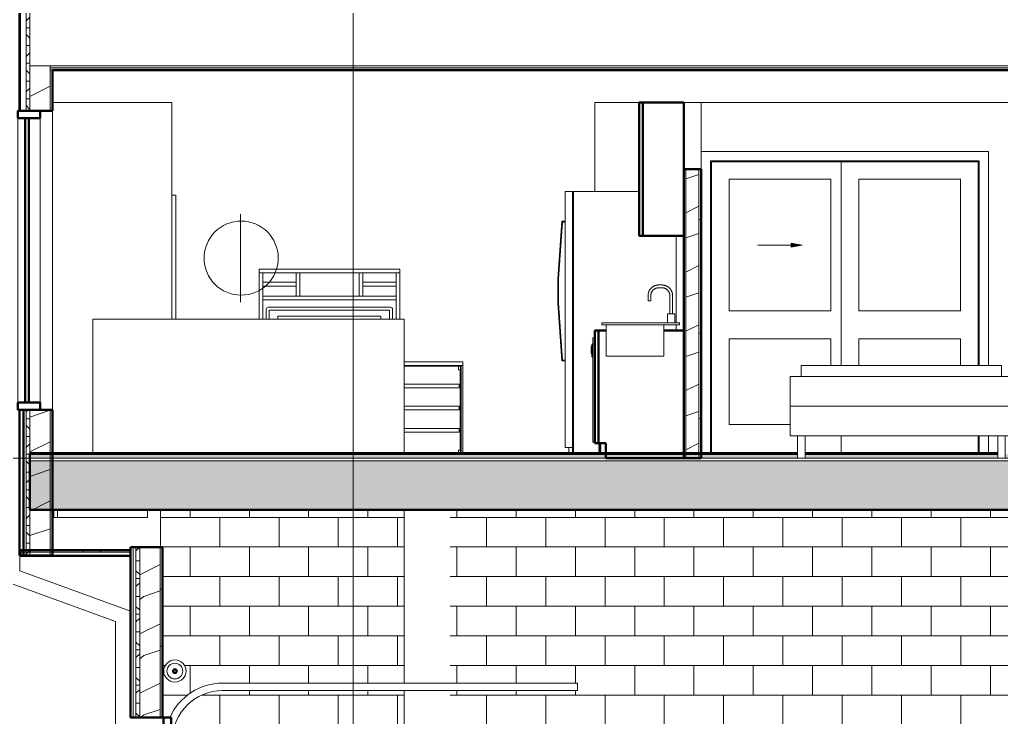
# Model space of a CAD drawing. Header units: inches. Extents: x -4169 to 1833, y -300 to 585.
# Drawn here: x -3860.7 to -3595.7, y 66 to 254.4 of the extents above; entities that cross this region are included whole.
import ezdxf

# ---------------------------------------------------------------- set-up
doc = ezdxf.new("R2010")
doc.units = ezdxf.units.IN
doc.header["$MEASUREMENT"] = 0
doc.linetypes.add('Grid Line 1_2_', pattern=[0.875, 0.5, -0.125, 0.125, -0.125])
for name, color, linetype, lineweight in [('0-1', 7, 'Continuous', 5), ('0-2', 9, 'Continuous', 13), ('0-4', 7, 'Continuous', 9), ('A-CLNG', 13, 'Continuous', 13), ('A-CLNG-1', 13, 'Continuous', 50), ('A-CLNG-PATT-1', 13, 'Continuous', 9), ('A-DETL-GENF-1', 92, 'Continuous', 13), ('A-DETL-GENF-2', 7, 'Continuous', 9), ('A-DOOR', 31, 'Continuous', 13), ('A-DOOR-3', 7, 'Continuous', 9), ('A-DOOR-6', 31, 'Continuous', 50), ('A-DOOR-FRAM-1', 7, 'Continuous', 9), ('A-FLOR-2', 192, 'Continuous', 50), ('A-FLOR-LEVL-1', 51, 'Grid Line 1_2_', 9), ('A-FLOR-MCUT', 51, 'Continuous', 13), ('A-FLOR-PATT-1', 8, 'Continuous', 9), ('A-GENM', 5, 'Continuous', 9), ('A-GLAZ', 151, 'Continuous', 13), ('A-GLAZ-1', 151, 'Continuous', 50), ('A-WALL', 113, 'Continuous', 13), ('A-WALL-1', 250, 'Continuous', 50), ('A-WALL-2', 10, 'Continuous', 13), ('A-WALL-3', 113, 'Continuous', 50), ('A-WALL-PATT-1', 7, 'Continuous', 9), ('A-WALL-PATT-2', 253, 'Continuous', 9), ('A-WALL-PATT-3', 55, 'Continuous', 9), ('A-WALL-PATT-5', 111, 'Continuous', 9), ('E-LITE-EQPM-1', 253, 'Continuous', 9), ('G-ANNO-SYMB-3', 111, 'Continuous', 9), ('I-FURN-1', 7, 'Continuous', 9), ('M-EQPM-1', 7, 'Continuous', 9), ('P-SANR-FIXT-1', 7, 'Continuous', 9), ('Q-CASE-2', 250, 'Continuous', 50), ('Q-SPCQ-1', 7, 'Continuous', 9)]:
    doc.layers.add(name, color=color, linetype=linetype, lineweight=lineweight)
pattern_1 = [(0, (-3769.654, 146.633), (30.72, 7.68), [1.267, -21.773, 1.267, -21.773, -122.88]), (0, (-3769.654, 146.633), (30.72, 7.68), [-46.08, 1.267, -44.813, 1.267, -21.773, -53.76]), (0, (-3769.654, 146.633), (30.72, 7.68), [-115.2, 1.267, -14.093, 1.267, -37.133]), (120, (-3758.134, 150.473), (-22.011075, 22.7643), [1.267, -21.773, 1.267, -21.773, -122.88]), (120, (-3758.134, 150.473), (-22.011075, 22.7643), [-46.08, 1.267, -44.813, 1.267, -21.773, -53.76]), (120, (-3758.134, 150.473), (-22.011075, 22.7643), [-115.2, 1.267, -14.093, 1.267, -37.133]), (240, (-3754.294, 165.833), (-8.708925, -30.4443), [1.267, -21.773, 1.267, -21.773, -122.88]), (240, (-3754.294, 165.833), (-8.708925, -30.4443), [-46.08, 1.267, -44.813, 1.267, -21.773, -53.76]), (240, (-3754.294, 165.833), (-8.708925, -30.4443), [-115.2, 1.267, -14.093, 1.267, -37.133])]
pattern_2 = [(216.87, (-3763.257, 162.627), (47.980943, 31.987086), [7.997, -71.971]), (206.565, (-3753.661, 157.829), (-15.99371, -15.99413), [17.881, -17.881]), (198.435, (-3753.661, 149.832), (-31.98674, -15.99388), [10.115, -40.461])]
pattern_3 = [(0, (-3769.654, 146.633), (0, 4.798), []), (315, (-3769.654, 146.633), (4.798427, 0), [6.786, -6.786]), (45, (-3769.654, 146.633), (4.798427, 0), [6.786, -6.786])]
pattern_4 = [(50, (-3769.654, 146.633), (27.5427, -2.4099), [2.88, -31.68]), (355, (-3769.654, 146.633), (-5.3278, 28.8843), [2.304, -25.344]), (100.451, (-3767.36, 146.432), (22.2153, 26.4739), [2.448, -26.924]), (46.184, (-3769.654, 154.313), (40.9819, -6.3564), [4.32, -47.52]), (96.636, (-3766.24, 153.784), (35.8907, 37.4062), [3.671, -40.386]), (351.184, (-3769.654, 154.313), (35.891, 37.4062), [3.456, -38.016]), (21, (-3765.814, 152.393), (22.921, -15.4607), [2.88, -31.68]), (326, (-3765.814, 152.393), (9.3435, 27.8457), [2.304, -25.344]), (71.451, (-3763.904, 151.105), (32.2648, 12.3844), [2.448, -26.924]), (37.5, (-3769.654, 146.633), (0.46686, 12.7827), [1.267, -23.77, 1.267, -24.461, -25.44]), (37.5, (-3769.654, 146.633), (0.46686, 12.7827), [-50.765, 1.267, -24.173]), (7.5, (-3769.654, 146.633), (10.1016, 15.1451), [1.267, -13.402, 1.267, -23.194, -9.696]), (7.5, (-3769.654, 146.633), (10.1016, 15.1451), [-39.13, 1.267, -8.429]), (327.5, (-3778.217, 146.633), (20.49916, -0.86578), [1.267, -8.333, 1.267, -28.685, -39.744]), (327.5, (-3778.217, 146.633), (20.49916, -0.86578), [-39.552, 1.267, -38.477]), (317.5, (-3782.057, 146.633), (22.3948, 3.8443), [1.267, -11.213, 1.267, -18.624, -28.224]), (317.5, (-3782.057, 146.633), (22.3948, 3.8443), [-32.371, 1.267, -26.957])]

# ---------------------------------------------------------------- blocks, each defined once
blk = doc.blocks.new('Studio Light - 120V-1360589-BUILDING SECTION - NORTH_SOUTH THRU PARKING RAMP - LOOKING WEST')
at = {"layer": 'E-LITE-EQPM-1'}
for p, q in [((-3801.11, 190), (-3801.11, 201.91)), ((-3801.11, 201.91), (-3801.11, 190)), ((-3801.11, 190), (-3801.11, 178.09)), ((-3801.11, 178.09), (-3801.11, 190))]:
    blk.add_line(p, q, dxfattribs=at)
for start, end in [(0, 180), (180, 0)]:
    blk.add_arc((-3800.93, 190), 10, start, end, dxfattribs=at)
blk = doc.blocks.new('CTR - 2nd Phase_rvt-1-BUILDING SECTION - NORTH_SOUTH THRU PARKING RAMP - LOOKING WEST')
at = {"layer": 'A-FLOR-LEVL-1'}
blk.add_line((-4168.71, 136), (-1814.21, 136), dxfattribs=at)
at = {"layer": '0-2'}
blk.add_blockref('Studio Light - 120V-1360589-BUILDING SECTION - NORTH_SOUTH THRU PARKING RAMP - LOOKING WEST', (0, 0), dxfattribs=at)
blk = doc.blocks.new('FOLDING_SLIDING CLOSET - 72_ x 80_-V8-BUILDING SECTION - NORTH_SOUTH THRU PARKING RAMP - LOOKING WEST')
at = {"layer": 'A-DETL-GENF-1'}
blk.add_hatch(color=256, dxfattribs=at).paths.add_polyline_path([(-3652.5, 193), (-3649.49, 193.53), (-3652.5, 194.06)], flags=0)
at = {"layer": 'A-DETL-GENF-2'}
for p, q in [((-3661.49, 193.53), (-3649.49, 193.53)), ((-3652.5, 194.06), (-3649.49, 193.53)), ((-3652.5, 193), (-3652.5, 194.06)), ((-3649.49, 193.53), (-3652.5, 193))]:
    blk.add_line(p, q, dxfattribs=at)
at = {"layer": 'A-DOOR-3'}
for p, q in [((-3676.74, 218.75), (-3676.74, 214)), ((-3599.24, 218.75), (-3676.74, 218.75)), ((-3599.24, 161), (-3599.24, 218.75)), ((-3674.24, 216.25), (-3674.24, 137.37)), ((-3674.24, 216.25), (-3601.74, 216.25)), ((-3601.99, 216), (-3638.99, 216)), ((-3638.99, 216), (-3638.99, 161)), ((-3601.99, 160.99), (-3601.99, 216)), ((-3601.74, 216.25), (-3601.74, 160.99)), ((-3669.24, 175.75), (-3669.24, 211.31)), ((-3669.24, 211.31), (-3641.74, 211.31)), ((-3641.74, 211.31), (-3641.74, 175.75)), ((-3634.24, 175.75), (-3634.24, 211.31)), ((-3634.24, 211.31), (-3606.74, 211.31)), ((-3606.74, 211.31), (-3606.74, 175.75)), ((-3641.74, 175.75), (-3669.24, 175.75)), ((-3606.74, 175.75), (-3634.24, 175.75)), ((-3669.24, 145.12), (-3669.24, 168.25)), ((-3669.24, 168.25), (-3641.74, 168.25)), ((-3641.74, 168.25), (-3641.74, 161)), ((-3634.24, 161), (-3634.24, 168.25)), ((-3634.24, 168.25), (-3606.74, 168.25)), ((-3606.74, 168.25), (-3606.74, 161)), ((-3652.74, 145.12), (-3669.24, 145.12)), ((-3638.99, 142), (-3638.99, 137.37)), ((-3601.99, 137.37), (-3601.99, 142)), ((-3601.74, 142), (-3601.74, 137.37)), ((-3599.24, 137.37), (-3599.24, 142))]:
    blk.add_line(p, q, dxfattribs=at)
at = {"layer": 'A-DOOR-FRAM-1'}
for p, q in [((-3673.99, 216), (-3673.99, 137.37)), ((-3673.99, 216), (-3601.99, 216)), ((-3601.99, 216), (-3601.99, 160.99)), ((-3601.99, 142), (-3601.99, 137.37))]:
    blk.add_line(p, q, dxfattribs=at)
blk = doc.blocks.new('Entertainment_Center_14771 - Entertainment_Center_14771-V10-BUILDING SECTION - NORTH_SOUTH THRU PARKING RAMP - LOOKING WEST')
at = {"layer": 'I-FURN-1'}
for p, q in [((-3796.11, 187), (-3758.11, 187)), ((-3796.11, 186), (-3796.11, 187)), ((-3758.11, 186), (-3796.11, 186)), ((-3796.11, 186), (-3795.11, 186)), ((-3796.11, 173.5), (-3796.11, 186)), ((-3795.11, 173.5), (-3795.11, 186)), ((-3786.11, 179.72), (-3786.11, 186)), ((-3785.11, 186), (-3786.11, 186)), ((-3785.11, 186), (-3785.11, 179.72)), ((-3769.11, 179.72), (-3769.11, 186)), ((-3768.11, 186), (-3769.11, 186)), ((-3768.11, 186), (-3768.11, 179.72)), ((-3759.11, 186), (-3758.11, 186)), ((-3759.11, 173.5), (-3759.11, 186)), ((-3758.11, 186), (-3758.11, 187)), ((-3758.11, 173.5), (-3758.11, 186)), ((-3795.11, 183.47), (-3786.11, 183.47)), ((-3768.11, 183.47), (-3759.11, 183.47)), ((-3786.11, 182.47), (-3795.11, 182.47)), ((-3759.11, 182.47), (-3768.11, 182.47)), ((-3795.11, 179.72), (-3759.11, 179.72)), ((-3795.11, 178.72), (-3795.11, 179.72)), ((-3759.11, 178.72), (-3795.11, 178.72)), ((-3786.11, 179.72), (-3785.11, 179.72)), ((-3769.11, 179.72), (-3768.11, 179.72)), ((-3759.11, 178.72), (-3759.11, 179.72)), ((-3794.15, 176.13), (-3794.15, 173.5)), ((-3760.65, 176.72), (-3793.56, 176.72)), ((-3760.85, 175.93), (-3793.37, 175.93)), ((-3793.37, 175.93), (-3793.37, 173.5)), ((-3760.85, 173.5), (-3760.85, 175.93)), ((-3760.06, 173.5), (-3760.06, 176.13)), ((-3791, 174.36), (-3763.21, 174.36)), ((-3791, 173.5), (-3791, 174.36)), ((-3763.21, 174.36), (-3763.21, 173.5)), ((-3756.96, 162), (-3741.11, 162)), ((-3741.11, 161), (-3741.11, 162)), ((-3741.11, 161), (-3756.96, 161)), ((-3756.96, 160.87), (-3742.26, 160.87)), ((-3742.26, 160.87), (-3741.77, 160.87)), ((-3742.26, 160.87), (-3742.26, 159.87)), ((-3741.77, 159.87), (-3742.26, 159.87)), ((-3742.11, 160.87), (-3742.11, 161)), ((-3741.79, 138.12), (-3741.79, 159.87)), ((-3741.77, 160.87), (-3741.77, 159.87)), ((-3741.67, 161), (-3741.55, 161)), ((-3741.67, 137.37), (-3741.67, 161)), ((-3741.55, 161), (-3741.55, 137.37)), ((-3741.11, 137.37), (-3741.11, 161)), ((-3756.96, 156), (-3742.11, 156)), ((-3742.11, 155), (-3756.96, 155)), ((-3742.11, 155), (-3742.11, 156)), ((-3756.96, 150), (-3742.11, 150)), ((-3742.11, 149), (-3756.96, 149)), ((-3742.11, 149), (-3742.11, 150)), ((-3756.96, 144), (-3742.11, 144)), ((-3742.11, 143), (-3742.11, 144)), ((-3742.11, 143), (-3756.96, 143)), ((-3742.26, 138.12), (-3741.77, 138.12)), ((-3742.26, 138.12), (-3742.26, 137.37)), ((-3741.77, 138.12), (-3741.77, 137.37))]:
    blk.add_line(p, q, dxfattribs=at)
for centre, start, end in [((-3793.56, 176.13), 90, 180), ((-3760.65, 176.13), 360, 90)]:
    blk.add_arc(centre, 0.591, start, end, dxfattribs=at)
blk = doc.blocks.new('Couch-Both_Arms-Generic - 1-V11-BUILDING SECTION - NORTH_SOUTH THRU PARKING RAMP - LOOKING WEST')
at = {"layer": 'I-FURN-1'}
for p, q in [((-3840.96, 173.5), (-3840.96, 137.37)), ((-3756.96, 173.5), (-3840.96, 173.5)), ((-3756.96, 137.37), (-3756.96, 173.5))]:
    blk.add_line(p, q, dxfattribs=at)
blk = doc.blocks.new('Bed-Standard - Queen 60_ x 79_-1242961-BUILDING SECTION - NORTH_SOUTH THRU PARKING RAMP - LOOKING WEST')
at = {"layer": 'I-FURN-1'}
for p, q in [((-3595.74, 293), (-3649.74, 293)), ((-3649.74, 292), (-3649.74, 293)), ((-3649.74, 290), (-3649.74, 292)), ((-3595.74, 293), (-3595.74, 292)), ((-3595.74, 292), (-3595.74, 290)), ((-3652.74, 290), (-3652.74, 282)), ((-3652.74, 290), (-3651.74, 290)), ((-3651.74, 290), (-3593.74, 290)), ((-3593.74, 290), (-3592.74, 290)), ((-3592.74, 282), (-3592.74, 290)), ((-3652.74, 282), (-3652.74, 274)), ((-3652.74, 282), (-3651.74, 282)), ((-3651.74, 282), (-3652.74, 282)), ((-3651.74, 282), (-3593.74, 282)), ((-3593.74, 282), (-3651.74, 282)), ((-3593.74, 282), (-3592.74, 282)), ((-3592.74, 282), (-3593.74, 282)), ((-3592.74, 274), (-3592.74, 282)), ((-3651.74, 274), (-3652.74, 274)), ((-3593.74, 274), (-3651.74, 274)), ((-3650.74, 274), (-3650.74, 268)), ((-3648.74, 268), (-3648.74, 274)), ((-3596.74, 274), (-3596.74, 268)), ((-3594.74, 268), (-3594.74, 274)), ((-3592.74, 274), (-3593.74, 274)), ((-3648.74, 268), (-3650.74, 268)), ((-3594.74, 268), (-3596.74, 268))]:
    blk.add_line(p, q, dxfattribs=at)
blk = doc.blocks.new('Single-Flush - 30_ x 80_-1421383-BUILDING SECTION - NORTH_SOUTH THRU PARKING RAMP - LOOKING WEST')
at = {"layer": 'A-DOOR-FRAM-1'}
for p, q in [((-3819.6, 207), (-3818.6, 207)), ((-3818.6, 207), (-3818.6, 173.5))]:
    blk.add_line(p, q, dxfattribs=at)
blk = doc.blocks.new('HVAC_SPVU_AlliedAir_MGE4 - HVAC_SPVU_AlliedAir_MGE4-1724639-BUILDING SECTION - NORTH_SOUTH THRU PARKING RAMP - LOOKING WEST')
at = {"layer": 'M-EQPM-1'}
for p, q in [((-3851.5, 120), (-3851.5, 122)), ((-3850.5, 122), (-3850.5, 120)), ((-3850.5, 120), (-3850.5, 122)), ((-3826.25, 122), (-3826.25, 120)), ((-3851.5, 120), (-3850.5, 120)), ((-3850.5, 120), (-3826.25, 120))]:
    blk.add_line(p, q, dxfattribs=at)
blk = doc.blocks.new('Refrigerator_-_Side-by-Side_6047 - 36_ X 30_-V24-BUILDING SECTION - NORTH_SOUTH THRU PARKING RAMP - LOOKING WEST')
at = {"layer": 'Q-SPCQ-1'}
for p, q in [((-3713.49, 138.87), (-3713.49, 208)), ((-3713.49, 208), (-3711.49, 208)), ((-3711.49, 208), (-3711.49, 138.87)), ((-3711.24, 208), (-3711.24, 137.37)), ((-3693.49, 208), (-3711.24, 208)), ((-3714.39, 200), (-3715.49, 184.29)), ((-3715.24, 184.28), (-3714.16, 199.75)), ((-3713.49, 200), (-3714.39, 200)), ((-3714.16, 199.75), (-3713.49, 199.75)), ((-3683.49, 172.5), (-3683.49, 196)), ((-3715.49, 184.29), (-3715.49, 177.94)), ((-3715.24, 177.95), (-3715.24, 184.28)), ((-3715.49, 177.94), (-3714.39, 162.23)), ((-3714.16, 162.48), (-3715.24, 177.95)), ((-3683.49, 170.5), (-3683.49, 172)), ((-3714.39, 162.23), (-3713.49, 162.23)), ((-3713.49, 162.48), (-3714.16, 162.48)), ((-3713.49, 138.87), (-3711.49, 138.87)), ((-3712.49, 138.87), (-3712.49, 137.37)), ((-3711.49, 138.87), (-3712.49, 138.87)), ((-3711.49, 137.37), (-3711.49, 138.87))]:
    blk.add_line(p, q, dxfattribs=at)
blk = doc.blocks.new('OD_CW_Base Cabinet - OD_CW_Base Cabinet-2082503-BUILDING SECTION - NORTH_SOUTH THRU PARKING RAMP - LOOKING WEST')
at = {"layer": 'Q-CASE-2'}
for p, q in [((-3705.49, 170.5), (-3705.49, 140)), ((-3704.49, 170.5), (-3705.49, 170.5)), ((-3704.49, 140), (-3704.49, 170.5)), ((-3704.49, 170.5), (-3704.49, 140)), ((-3702.37, 170.5), (-3704.49, 170.5)), ((-3681.49, 170.5), (-3686.87, 170.5)), ((-3681.49, 136), (-3681.49, 170.5)), ((-3705.49, 140), (-3704.49, 140)), ((-3704.49, 140), (-3702.49, 140)), ((-3702.49, 140), (-3702.49, 136)), ((-3702.49, 136), (-3681.49, 136))]:
    blk.add_line(p, q, dxfattribs=at)
blk = doc.blocks.new('Sink Kitchen-Single - 30_ x 21_-366345-BUILDING SECTION - NORTH_SOUTH THRU PARKING RAMP - LOOKING WEST')
at = {"layer": 'P-SANR-FIXT-1'}
for p, q in [((-3687.37, 182.75), (-3688.24, 182.75)), ((-3688.24, 182), (-3687.37, 182)), ((-3691.12, 179.87), (-3691.12, 178.5)), ((-3690.37, 178.5), (-3691.12, 178.5)), ((-3690.37, 178.5), (-3690.37, 179.87)), ((-3685.24, 179.87), (-3685.24, 175)), ((-3684.49, 175), (-3684.49, 179.87)), ((-3685.87, 175), (-3685.87, 172.5)), ((-3685.87, 175), (-3685.87, 172.5)), ((-3685.84, 175), (-3685.84, 175)), ((-3685.84, 175), (-3684.87, 175)), ((-3684.87, 175), (-3683.89, 175)), ((-3683.89, 175), (-3683.89, 175)), ((-3683.87, 172.5), (-3683.87, 175)), ((-3683.87, 172.5), (-3683.87, 175)), ((-3703.62, 172.5), (-3682.62, 172.5)), ((-3703.62, 172), (-3703.62, 172.5)), ((-3682.62, 172.5), (-3682.62, 172)), ((-3682.62, 172), (-3703.62, 172)), ((-3702.37, 172), (-3702.37, 163.5)), ((-3686.87, 163.5), (-3686.87, 172)), ((-3702.37, 163.5), (-3700.12, 163.5)), ((-3700.12, 163.5), (-3689.12, 163.5)), ((-3689.12, 163.5), (-3686.87, 163.5))]:
    blk.add_line(p, q, dxfattribs=at)
at = {"layer": 'P-SANR-FIXT-1', "flags": 128}
for points in [[(-3688.24, 182.75), (-3688.36, 182.75), (-3688.47, 182.74), (-3688.59, 182.73), (-3688.7, 182.71), (-3688.81, 182.69), (-3688.92, 182.67), (-3689.04, 182.64), (-3689.15, 182.6), (-3689.25, 182.57), (-3689.36, 182.52), (-3689.47, 182.48), (-3689.57, 182.43), (-3689.67, 182.37), (-3689.77, 182.31), (-3689.86, 182.25), (-3689.96, 182.18), (-3690.05, 182.11), (-3690.14, 182.04), (-3690.22, 181.96), (-3690.3, 181.88), (-3690.38, 181.79), (-3690.46, 181.71), (-3690.53, 181.62), (-3690.6, 181.52), (-3690.66, 181.43), (-3690.72, 181.33), (-3690.78, 181.23), (-3690.83, 181.13), (-3690.88, 181.02), (-3690.92, 180.92), (-3690.96, 180.81), (-3691, 180.7), (-3691.03, 180.59), (-3691.05, 180.48), (-3691.07, 180.36), (-3691.09, 180.25), (-3691.1, 180.14), (-3691.11, 180.02), (-3691.12, 179.91), (-3691.12, 179.87)], [(-3690.37, 179.87), (-3690.36, 179.96), (-3690.36, 180.04), (-3690.35, 180.13), (-3690.34, 180.21), (-3690.32, 180.3), (-3690.31, 180.38), (-3690.28, 180.46), (-3690.26, 180.54), (-3690.23, 180.62), (-3690.2, 180.7), (-3690.16, 180.78), (-3690.13, 180.86), (-3690.09, 180.93), (-3690.04, 181), (-3689.99, 181.07), (-3689.95, 181.14), (-3689.89, 181.21), (-3689.84, 181.28), (-3689.78, 181.34), (-3689.72, 181.4), (-3689.66, 181.46), (-3689.6, 181.51), (-3689.53, 181.57), (-3689.46, 181.62), (-3689.39, 181.66), (-3689.32, 181.71), (-3689.24, 181.75), (-3689.17, 181.79), (-3689.09, 181.82), (-3689.01, 181.86), (-3688.93, 181.88), (-3688.85, 181.91), (-3688.77, 181.93), (-3688.69, 181.95), (-3688.6, 181.97), (-3688.52, 181.98), (-3688.43, 181.99), (-3688.35, 182), (-3688.26, 182), (-3688.24, 182)], [(-3684.49, 179.87), (-3684.49, 179.99), (-3684.5, 180.1), (-3684.51, 180.22), (-3684.53, 180.33), (-3684.55, 180.45), (-3684.57, 180.56), (-3684.6, 180.67), (-3684.64, 180.78), (-3684.68, 180.89), (-3684.72, 180.99), (-3684.76, 181.1), (-3684.82, 181.2), (-3684.87, 181.3), (-3684.93, 181.4), (-3684.99, 181.5), (-3685.06, 181.59), (-3685.13, 181.68), (-3685.2, 181.77), (-3685.28, 181.86), (-3685.36, 181.94), (-3685.45, 182.02), (-3685.53, 182.09), (-3685.62, 182.16), (-3685.72, 182.23), (-3685.81, 182.29), (-3685.91, 182.35), (-3686.01, 182.41), (-3686.11, 182.46), (-3686.22, 182.51), (-3686.32, 182.55), (-3686.43, 182.59), (-3686.54, 182.63), (-3686.65, 182.66), (-3686.76, 182.69), (-3686.88, 182.71), (-3686.99, 182.73), (-3687.11, 182.74), (-3687.22, 182.75), (-3687.34, 182.75), (-3687.37, 182.75)], [(-3687.37, 182), (-3687.28, 182), (-3687.2, 181.99), (-3687.11, 181.98), (-3687.03, 181.97), (-3686.94, 181.96), (-3686.86, 181.94), (-3686.78, 181.92), (-3686.7, 181.89), (-3686.62, 181.86), (-3686.54, 181.83), (-3686.46, 181.8), (-3686.38, 181.76), (-3686.31, 181.72), (-3686.24, 181.68), (-3686.17, 181.63), (-3686.1, 181.58), (-3686.03, 181.53), (-3685.96, 181.47), (-3685.9, 181.42), (-3685.84, 181.36), (-3685.78, 181.29), (-3685.73, 181.23), (-3685.68, 181.16), (-3685.63, 181.09), (-3685.58, 181.02), (-3685.53, 180.95), (-3685.49, 180.88), (-3685.45, 180.8), (-3685.42, 180.72), (-3685.39, 180.65), (-3685.36, 180.57), (-3685.33, 180.48), (-3685.31, 180.4), (-3685.29, 180.32), (-3685.27, 180.24), (-3685.26, 180.15), (-3685.25, 180.07), (-3685.24, 179.98), (-3685.24, 179.9), (-3685.24, 179.87)]]:
    blk.add_lwpolyline(points, dxfattribs=at)
blk = doc.blocks.new('Dishwasher_15404 - 34_ counter-547918-BUILDING SECTION - NORTH_SOUTH THRU PARKING RAMP - LOOKING WEST')
at = {"layer": 'Q-SPCQ-1'}
for p, q in [((-3705.99, 168.5), (-3705.99, 166.79)), ((-3705.99, 168.5), (-3705.49, 168.5)), ((-3706.24, 166.18), (-3706.49, 166.18)), ((-3706.49, 165.94), (-3706.49, 166.18)), ((-3706.49, 165.35), (-3706.49, 165.94)), ((-3706.49, 165.94), (-3706.24, 165.94)), ((-3706.49, 164.21), (-3706.49, 165.35)), ((-3706.24, 165.35), (-3706.49, 165.35)), ((-3706.24, 164.06), (-3706.24, 166.79)), ((-3705.99, 166.79), (-3706.24, 166.79)), ((-3705.99, 166.79), (-3705.99, 140.33)), ((-3705.99, 166.79), (-3705.79, 166.79)), ((-3705.79, 166.79), (-3705.49, 166.79)), ((-3706.49, 164.21), (-3706.24, 164.21)), ((-3706.24, 163.35), (-3706.24, 164.06)), ((-3706.24, 163.35), (-3705.98, 163.35)), ((-3705.79, 140.33), (-3705.99, 140.33)), ((-3705.49, 140.33), (-3705.79, 140.33)), ((-3704.37, 139.94), (-3704.37, 140)), ((-3702.49, 139.94), (-3704.37, 139.94)), ((-3704.37, 139.94), (-3704.37, 139.59)), ((-3704.33, 139.59), (-3704.37, 139.59)), ((-3704.37, 139.59), (-3703.87, 139.59)), ((-3704.37, 139.39), (-3704.37, 139.2)), ((-3704.37, 139.39), (-3704.33, 139.39)), ((-3703.87, 139.39), (-3704.37, 139.39)), ((-3704.33, 139.2), (-3704.37, 139.2)), ((-3704.37, 139.2), (-3703.87, 139.2)), ((-3704.37, 139), (-3704.37, 138.8)), ((-3704.37, 139), (-3704.33, 139)), ((-3703.87, 139), (-3704.37, 139)), ((-3704.33, 138.8), (-3704.37, 138.8)), ((-3704.37, 138.8), (-3703.87, 138.8)), ((-3704.37, 138.61), (-3704.37, 138.41)), ((-3704.37, 138.61), (-3704.33, 138.61)), ((-3703.87, 138.61), (-3704.37, 138.61)), ((-3704.33, 138.41), (-3704.37, 138.41)), ((-3704.37, 138.41), (-3703.87, 138.41)), ((-3704.37, 138.21), (-3704.37, 138.02)), ((-3704.37, 138.21), (-3704.33, 138.21)), ((-3703.87, 138.21), (-3704.37, 138.21)), ((-3704.33, 138.02), (-3704.37, 138.02)), ((-3704.37, 138.02), (-3703.87, 138.02)), ((-3704.37, 137.82), (-3704.37, 137.62)), ((-3704.37, 137.82), (-3704.33, 137.82)), ((-3703.87, 137.82), (-3704.37, 137.82)), ((-3703.87, 139.59), (-3703.87, 139.39)), ((-3703.87, 139.2), (-3703.87, 139)), ((-3703.87, 138.8), (-3703.87, 138.61)), ((-3703.87, 138.41), (-3703.87, 138.21)), ((-3703.87, 138.02), (-3703.87, 137.82)), ((-3702.79, 139.94), (-3702.49, 139.94)), ((-3704.33, 137.62), (-3704.37, 137.62)), ((-3704.37, 137.62), (-3703.87, 137.62)), ((-3704.37, 137.43), (-3704.37, 137.37)), ((-3704.37, 137.43), (-3704.33, 137.43)), ((-3703.87, 137.43), (-3704.37, 137.43)), ((-3703.87, 137.62), (-3703.87, 137.43))]:
    blk.add_line(p, q, dxfattribs=at)
blk = doc.blocks.new('OD_CW_Upper Cabinet - OD_CW_Upper Cabinet-2082473-BUILDING SECTION - NORTH_SOUTH THRU PARKING RAMP - LOOKING WEST')
at = {"layer": 'Q-CASE-2'}
for p, q in [((-3693.49, 232), (-3693.49, 196)), ((-3692.49, 232), (-3693.49, 232)), ((-3692.49, 196), (-3692.49, 232)), ((-3692.49, 232), (-3692.49, 196)), ((-3681.49, 232), (-3692.49, 232)), ((-3681.49, 196), (-3681.49, 232)), ((-3693.49, 196), (-3692.49, 196)), ((-3692.49, 196), (-3681.49, 196))]:
    blk.add_line(p, q, dxfattribs=at)
blk = doc.blocks.new('CTR - 1st Phase - Unit Layouts_rvt-1-BUILDING SECTION - NORTH_SOUTH THRU PARKING RAMP - LOOKING WEST')
at = {"layer": 'A-WALL-PATT-1'}
h = blk.add_hatch(dxfattribs=at)
h.set_pattern_fill('FP_1', color=256, style=0, pattern_type=2)
h.set_pattern_definition(pattern_1)
h.paths.add_polyline_path([(-3677.37, 136), (-3676.74, 136), (-3676.74, 214), (-3677.37, 214), (-3677.37, 148.48)], flags=0)
at = {"layer": 'A-WALL-PATT-2'}
h = blk.add_hatch(dxfattribs=at)
h.set_pattern_fill('FP_3', color=256, style=0, pattern_type=2)
h.set_pattern_definition(pattern_2)
h.paths.add_polyline_path([(-3680.87, 136), (-3677.37, 136), (-3677.37, 214), (-3680.87, 214), (-3680.87, 148.48)], flags=0)
at = {"layer": 'A-WALL-1'}
for p, q in [((-3676.74, 214), (-3681.49, 214)), ((-3681.49, 214), (-3681.49, 136)), ((-3676.74, 136), (-3676.74, 214)), ((-3681.49, 136), (-3676.74, 136))]:
    blk.add_line(p, q, dxfattribs=at)
at = {"layer": 'A-WALL-2'}
for p, q in [((-3819.6, 232), (-3851.85, 232)), ((-3819.6, 173.5), (-3819.6, 232)), ((-3693.49, 232), (-3705.49, 232)), ((-3705.49, 232), (-3705.49, 208)), ((-3676.74, 232), (-3681.49, 232)), ((-3593.94, 232), (-3676.74, 232)), ((-3676.74, 232), (-3676.74, 218.75)), ((-3680.87, 136), (-3680.87, 214)), ((-3677.37, 136), (-3677.37, 214))]:
    blk.add_line(p, q, dxfattribs=at)
at = {"layer": '0-4'}
for name, p in [('OD_CW_Upper Cabinet - OD_CW_Upper Cabinet-2082473-BUILDING SECTION - NORTH_SOUTH THRU PARKING RAMP - LOOKING WEST', (0, 0)), ('FOLDING_SLIDING CLOSET - 72_ x 80_-V8-BUILDING SECTION - NORTH_SOUTH THRU PARKING RAMP - LOOKING WEST', (0, 0)), ('Single-Flush - 30_ x 80_-1421383-BUILDING SECTION - NORTH_SOUTH THRU PARKING RAMP - LOOKING WEST', (0, 0)), ('Refrigerator_-_Side-by-Side_6047 - 36_ X 30_-V24-BUILDING SECTION - NORTH_SOUTH THRU PARKING RAMP - LOOKING WEST', (0, 0)), ('Entertainment_Center_14771 - Entertainment_Center_14771-V10-BUILDING SECTION - NORTH_SOUTH THRU PARKING RAMP - LOOKING WEST', (0, 0)), ('Sink Kitchen-Single - 30_ x 21_-366345-BUILDING SECTION - NORTH_SOUTH THRU PARKING RAMP - LOOKING WEST', (0, 0)), ('Couch-Both_Arms-Generic - 1-V11-BUILDING SECTION - NORTH_SOUTH THRU PARKING RAMP - LOOKING WEST', (0, 0)), ('OD_CW_Base Cabinet - OD_CW_Base Cabinet-2082503-BUILDING SECTION - NORTH_SOUTH THRU PARKING RAMP - LOOKING WEST', (0, 0)), ('Dishwasher_15404 - 34_ counter-547918-BUILDING SECTION - NORTH_SOUTH THRU PARKING RAMP - LOOKING WEST', (0, 0)), ('Bed-Standard - Queen 60_ x 79_-1242961-BUILDING SECTION - NORTH_SOUTH THRU PARKING RAMP - LOOKING WEST', (0, -132)), ('HVAC_SPVU_AlliedAir_MGE4 - HVAC_SPVU_AlliedAir_MGE4-1724639-BUILDING SECTION - NORTH_SOUTH THRU PARKING RAMP - LOOKING WEST', (0, 0))]:
    blk.add_blockref(name, p, dxfattribs=at)
blk = doc.blocks.new('CTR - 1st Phase - Common Walls_rvt-1-BUILDING SECTION - NORTH_SOUTH THRU PARKING RAMP - LOOKING WEST')
at = {"layer": 'A-WALL-PATT-3'}
h = blk.add_hatch(dxfattribs=at)
h.set_pattern_fill('FP_14', color=256, style=0, pattern_type=2)
h.set_pattern_definition([(0, (-3822.724, -128), (0, 8), []), (90, (-3822.724, -128), (-8, 8), [8, -8])])
h.paths.add_polyline_path([(-3801.91, -128), (-3756.91, -128), (-3756.91, -88.39), (-3758.14, -88.36), (-3758.29, -88.26), (-3758.34, -88.2), (-3758.34, -87.8), (-3758.17, -87.65), (-3757.99, -87.62), (-3757.78, -87.61), (-3756.91, -87.61), (-3756.91, -40.5), (-3819.32, -36.13), (-3819.32, -128)], flags=0)
h.paths.add_polyline_path([(-3757.99, -88.32), (-3758.01, -88.28), (-3757.99, -88.32)], flags=0)
h.paths.add_polyline_path([(-3757.41, -88.2), (-3757.44, -87.9), (-3757.47, -88), (-3757.44, -88.1)], flags=0)
h.paths.add_polyline_path([(-3756.91, -34.48), (-3756.91, 73.25), (-3805.96, 73.25), (-3808.28, 73.05), (-3810.54, 72.45), (-3812.66, 71.47), (-3814.58, 70.14), (-3816.24, 68.5), (-3817.59, 66.59), (-3818.63, 64.37), (-3819.23, 62.24), (-3819.46, 59.91), (-3819.85, 33.9), (-3819.85, 12), (-3819.32, 12), (-3819.32, -30.11), (-3781.99, -32.73)], flags=0)
h.paths.add_polyline_path([(-3822.2, 12), (-3822.18, 12), (-3821.85, 33.92), (-3821.85, 66), (-3820.08, 66), (-3819.32, 67.61), (-3817.59, 69.96), (-3815.86, 71.68), (-3813.65, 73.2), (-3811.22, 74.33), (-3808.63, 75.02), (-3805.96, 75.25), (-3756.91, 75.25), (-3756.91, 122), (-3822.72, 122), (-3822.72, 112), (-3822.2, 112), (-3822.2, 22.31)], flags=0)
h.paths.add_polyline_path([(-3818.82, 75.5), (-3820.04, 75.77), (-3820.95, 76.38), (-3821.6, 77.35), (-3821.82, 78.5), (-3821.57, 79.69), (-3820.95, 80.62), (-3819.97, 81.27), (-3818.8, 81.49), (-3817.61, 81.23), (-3816.7, 80.62), (-3816.05, 79.65), (-3815.82, 78.5), (-3816.08, 77.31), (-3816.75, 76.35), (-3817.68, 75.73), (-3818.8, 75.51)], flags=0)
h = blk.add_hatch(dxfattribs=at)
h.set_pattern_fill('FP_12', color=256, style=0, pattern_type=2)
h.set_pattern_definition([(0, (-3750.724, 0), (0, 8), []), (90, (-3750.724, 0), (-8, 8), [8, -8])])
h.paths.add_polyline_path([(-3744.54, -120), (-3655.77, -120), (-3655.77, -53.15), (-3724.72, -42.8), (-3724.72, -42.75), (-3744.54, -41.36), (-3744.54, -103.87)], flags=0)
h.paths.add_polyline_path([(-3650.9, -120), (-3210.28, -120), (-3650.9, -53.88), (-3650.9, -61.81)], flags=0)
h.paths.add_polyline_path([(-3200, -115.48), (-3200, -14), (-3212.37, -14), (-3212.37, -4), (-3204.37, -4), (-3204.37, 0), (-3212.37, 0), (-3212.37, 122), (-3744.54, 122), (-3744.54, 75.25), (-3710.16, 75.25), (-3710.16, 73.25), (-3744.54, 73.25), (-3744.54, -35.35), (-3724.72, -36.73), (-3261.64, -106.23)], flags=0)
at = {"layer": 'A-FLOR-LEVL-1'}
blk.add_line((-4168.71, 136), (-1814.21, 136), dxfattribs=at)
at = {"layer": 'A-WALL-2'}
for p, q in [((-3822.72, 122), (-3822.72, 112)), ((-3756.91, 75.25), (-3756.91, 122)), ((-3756.91, -34.48), (-3756.91, 73.25))]:
    blk.add_line(p, q, dxfattribs=at)
blk = doc.blocks.new('Door-Sectional_Model3502_Comcl_Amarr - one-1908623-BUILDING SECTION - NORTH_SOUTH THRU PARKING RAMP - LOOKING WEST')
at = {"layer": 'A-DOOR'}
for p, q in [((-3805.96, 75.25), (-3710.16, 75.25)), ((-3710.16, 75.25), (-3710.16, 73.25)), ((-3805.96, 73.25), (-3710.16, 73.25)), ((-3821.85, 62.12), (-3821.85, 43.25)), ((-3819.85, 43.25), (-3819.85, 62.12)), ((-3819.85, 33.9), (-3819.46, 59.91)), ((-3821.85, 40.75), (-3821.85, 19.25)), ((-3819.85, 19.25), (-3819.85, 40.75)), ((-3821.85, 33.92), (-3822.18, 12)), ((-3821.85, 16.75), (-3821.85, -4.75)), ((-3819.85, -4.75), (-3819.85, 16.75)), ((-3821.85, -7.25), (-3821.85, -26.13)), ((-3819.85, -26.13), (-3819.85, -7.25))]:
    blk.add_line(p, q, dxfattribs=at)
for centre, radius, start, end in [((-3818.82, 78.5), 3, 90, 270), ((-3818.82, 78.5), 2.13, 90, 270), ((-3818.82, 78.5), 3, 270, 90), ((-3818.82, 78.5), 2.13, 270, 90), ((-3805.96, 59.75), 15.5, 90, 156.1317), ((-3805.96, 59.75), 13.5, 90, 179.3049)]:
    blk.add_arc(centre, radius, start, end, dxfattribs=at)
at = {"layer": 'A-DOOR-6'}
for p, q in [((-3819.85, 66), (-3821.85, 66)), ((-3821.85, 66), (-3821.85, 62.12)), ((-3819.85, 62.12), (-3819.85, 66)), ((-3821.85, 62.12), (-3819.85, 62.12)), ((-3820.85, 62.12), (-3821.35, 62.12)), ((-3821.35, 62.12), (-3821.35, 43.25)), ((-3820.85, 43.25), (-3820.85, 62.12)), ((-3819.85, 43.25), (-3821.85, 43.25)), ((-3821.85, 43.25), (-3821.85, 42)), ((-3821.35, 43.25), (-3820.85, 43.25)), ((-3819.85, 42), (-3819.85, 43.25)), ((-3821.85, 42), (-3819.85, 42)), ((-3819.85, 42), (-3821.85, 42)), ((-3821.85, 42), (-3821.85, 40.75)), ((-3821.85, 40.75), (-3819.85, 40.75)), ((-3820.85, 40.75), (-3821.35, 40.75)), ((-3821.35, 40.75), (-3821.35, 19.25)), ((-3820.85, 19.25), (-3820.85, 40.75)), ((-3819.85, 40.75), (-3819.85, 42)), ((-3819.85, 19.25), (-3821.85, 19.25)), ((-3821.85, 19.25), (-3821.85, 18)), ((-3821.35, 19.25), (-3820.85, 19.25)), ((-3819.85, 18), (-3819.85, 19.25)), ((-3821.85, 18), (-3819.85, 18)), ((-3819.85, 18), (-3821.85, 18)), ((-3821.85, 18), (-3821.85, 16.75)), ((-3821.85, 16.75), (-3819.85, 16.75)), ((-3820.85, 16.75), (-3821.35, 16.75)), ((-3821.35, 16.75), (-3821.35, -4.75)), ((-3820.85, -4.75), (-3820.85, 16.75)), ((-3819.85, 16.75), (-3819.85, 18)), ((-3819.85, -4.75), (-3821.85, -4.75)), ((-3821.85, -4.75), (-3821.85, -6)), ((-3821.35, -4.75), (-3820.85, -4.75)), ((-3819.85, -6), (-3819.85, -4.75)), ((-3821.85, -6), (-3819.85, -6)), ((-3819.85, -6), (-3821.85, -6)), ((-3821.85, -6), (-3821.85, -7.25)), ((-3821.85, -7.25), (-3819.85, -7.25)), ((-3820.35, -7.25), (-3821.35, -7.25)), ((-3821.35, -7.25), (-3821.35, -26.13)), ((-3820.35, -26.13), (-3820.35, -7.25)), ((-3819.85, -7.25), (-3819.85, -6)), ((-3819.85, -26.13), (-3821.85, -26.13)), ((-3821.85, -26.13), (-3821.85, -30)), ((-3821.35, -26.13), (-3820.35, -26.13)), ((-3819.85, -30), (-3819.85, -26.13)), ((-3821.85, -30), (-3819.85, -30))]:
    blk.add_line(p, q, dxfattribs=at)
for start, end in [(90, 270), (270, 90)]:
    blk.add_arc((-3818.82, 78.5), 0.5, start, end, dxfattribs=at)
blk = doc.blocks.new('077123 - Manufactured Gutters and Downspouts - 077123 - Manufactured Gutters and Downspouts-1955134-BUILDING SECTION - NORTH_SOUTH THRU PARKING RAMP - LOOKING WEST')
at = {"layer": 'A-GENM'}
for p, q in [((-3871.39, 413.51), (-3860.72, 413.51)), ((-3871.39, 395.11), (-3871.39, 413.51)), ((-3868.04, 384.1), (-3871.39, 395.11)), ((-3860.72, 395.11), (-3871.39, 395.11)), ((-3860.72, 384.1), (-3868.04, 384.1)), ((-3864.7, 371.1), (-3864.7, 384.1)), ((-3864.7, 358.75), (-3864.7, 371.1)), ((-3860.72, 371.1), (-3864.7, 371.1)), ((-3864.7, 353.15), (-3864.7, 358.75)), ((-3860.72, 358.75), (-3864.7, 358.75)), ((-3860.72, 353.15), (-3864.7, 353.15)), ((-3864.7, 353.15), (-3864.7, 310)), ((-3864.7, 353.15), (-3860.72, 353.15)), ((-3864.7, 230.12), (-3864.7, 102.78)), ((-3860.7, 105.58), (-3860.7, 109.75)), ((-3830.82, 94.71), (-3860.7, 105.58)), ((-3864.7, 102.78), (-3834.82, 91.91)), ((-3834.82, 91.91), (-3834.82, -21.22)), ((-3830.82, -21.22), (-3830.82, 0)), ((-3834.82, -21.22), (-3830.82, -21.22))]:
    blk.add_line(p, q, dxfattribs=at)
blk = doc.blocks.new('_THE_ WINDOW _ DOOR - Window - 2nd Floor-2113388-BUILDING SECTION - NORTH_SOUTH THRU PARKING RAMP - LOOKING WEST')
at = {"layer": 'A-GLAZ'}
for p, q in [((-3861.22, 151), (-3861.22, 227.75)), ((-3855.22, 227.75), (-3855.22, 151))]:
    blk.add_line(p, q, dxfattribs=at)
at = {"layer": 'A-GLAZ-1'}
for p, q in [((-3855.22, 229.75), (-3861.22, 229.75)), ((-3861.22, 229.75), (-3861.22, 227.75)), ((-3855.22, 227.75), (-3855.22, 229.75)), ((-3861.22, 227.75), (-3855.22, 227.75)), ((-3859.22, 227.75), (-3859.22, 151)), ((-3858.22, 227.75), (-3859.22, 227.75)), ((-3858.22, 151), (-3858.22, 227.75)), ((-3855.22, 151), (-3861.22, 151)), ((-3861.22, 151), (-3861.22, 149)), ((-3861.22, 149), (-3855.22, 149)), ((-3859.72, 149), (-3860.72, 149)), ((-3860.72, 149), (-3860.72, 109.75)), ((-3859.72, 109.75), (-3859.72, 149)), ((-3859.22, 151), (-3858.22, 151)), ((-3855.22, 149), (-3855.22, 151)), ((-3860.72, 109.75), (-3859.72, 109.75))]:
    blk.add_line(p, q, dxfattribs=at)

msp = doc.modelspace()

# ---------------------------------------------------------------- hatches: boundary and pattern name
at = {"layer": 'A-CLNG-PATT-1'}
h = msp.add_hatch(dxfattribs=at)
h.set_pattern_fill('FP_15', color=256, style=0, pattern_type=2)
h.set_pattern_definition([(45, (-3769.654, 146.633), (-9.50352, 9.50352), []), (45, (-3769.654, 161.033), (-9.50352, 9.50352), [])])
h.paths.add_polyline_path([(-3860.4737, 110.625), (-3830.8237, 110.625), (-3830.8237, 111.125), (-3860.4737, 111.125)], flags=0)
h.paths.add_polyline_path([(-2068.1737, 110.625), (-2068.1737, 111.125), (-2097.8237, 111.125), (-2097.8237, 110.625), (-2079.7841, 110.625)], flags=0)
at = {"layer": 'A-FLOR-PATT-1'}
h = msp.add_hatch(dxfattribs=at)
h.set_pattern_fill('FP_1', color=256, style=0, pattern_type=2)
h.set_pattern_definition(pattern_1)
h.paths.add_polyline_path([(-2070.6737, 240.75), (-2070.6737, 241.375), (-3852.4737, 241.375), (-3852.4737, 240.75), (-2079.7841, 240.75)], flags=0)
h = msp.add_hatch(dxfattribs=at)
h.set_pattern_fill('FP_2', color=256, style=0, pattern_type=2)
h.set_pattern_definition(pattern_4)
h.paths.add_polyline_path([(-3261.6379, 136), (-3204.3737, 136), (-3204.3737, 137), (-3366.9237, 137), (-3366.9237, 136), (-3329.1724, 136)], flags=0)
h.paths.add_polyline_path([(-3857.9737, 136), (-3650.7411, 136), (-3650.7411, 137), (-3857.9737, 137)], flags=0)
h.paths.add_polyline_path([(-3402.9237, 136), (-3402.9237, 137), (-3487.6727, 137), (-3487.5636, 136), (-3464.2414, 136)], flags=0)
h.paths.add_polyline_path([(-3648.7411, 136), (-3596.7411, 136), (-3596.7411, 137), (-3648.7411, 137)], flags=0)
h.paths.add_polyline_path([(-3509.5863, 136), (-3509.4772, 137), (-3594.7411, 137), (-3594.7411, 136), (-3514.8923, 136)], flags=0)
h = msp.add_hatch(dxfattribs=at)
h.set_pattern_fill('FP_2', color=256, style=0, pattern_type=2)
h.set_pattern_definition(pattern_4)
h.paths.add_polyline_path([(-3261.6379, 122), (-3204.3737, 122), (-3204.3737, 135.25), (-3857.9737, 135.25), (-3857.9737, 122), (-3329.1724, 122)], flags=0)
at = {"layer": 'A-WALL-PATT-5'}
h = msp.add_hatch(dxfattribs=at)
h.set_pattern_fill('FP_7', color=256, style=0, pattern_type=2)
h.set_pattern_definition(pattern_3)
h.paths.add_polyline_path([(-3857.9737, 109.75), (-3857.9737, 149), (-3858.9737, 149), (-3858.9737, 109.75)], flags=0)
h.paths.add_polyline_path([(-3857.9737, 229.75), (-3857.9737, 268.125), (-3858.9737, 268.125), (-3858.9737, 229.75)], flags=0)
h.paths.add_polyline_path([(-3858.9737, 350.125), (-3857.9737, 350.125), (-3857.9737, 350.5), (-3858.9737, 350.5)], flags=0)
h = msp.add_hatch(dxfattribs=at)
h.set_pattern_fill('FP_3', color=256, style=0, pattern_type=2)
h.set_pattern_definition(pattern_2)
h.paths.add_polyline_path([(-3852.4737, 109.75), (-3852.4737, 149), (-3857.9737, 149), (-3857.9737, 109.75)], flags=0)
h.paths.add_polyline_path([(-3852.5648, 229.75), (-3852.4737, 229.75), (-3852.4737, 241.875), (-3857.9737, 241.875), (-3857.9737, 229.75)], flags=0)
h.paths.add_polyline_path([(-3857.9737, 266.625), (-3852.4737, 266.625), (-3852.4737, 268.125), (-3857.9737, 268.125), (-3857.9737, 268)], flags=0)
h.paths.add_polyline_path([(-3857.9737, 350.125), (-3852.4737, 350.125), (-3852.4737, 350.5), (-3857.9737, 350.5)], flags=0)
h = msp.add_hatch(dxfattribs=at)
h.set_pattern_fill('FP_7', color=256, style=0, pattern_type=2)
h.set_pattern_definition(pattern_3)
h.paths.add_polyline_path([(-3829.3237, 66), (-3828.3237, 66), (-3828.3237, 112), (-3829.3237, 112), (-3829.3237, 74.8806)], flags=0)
h = msp.add_hatch(dxfattribs=at)
h.set_pattern_fill('FP_3', color=256, style=0, pattern_type=2)
h.set_pattern_definition(pattern_2)
h.paths.add_polyline_path([(-3828.3237, 66), (-3822.8237, 66), (-3822.8237, 112), (-3828.3237, 112), (-3828.3237, 74.8806)], flags=0)
h = msp.add_hatch(dxfattribs=at)
h.set_pattern_fill('FP_1', color=256, style=0, pattern_type=2)
h.set_pattern_definition(pattern_1)
h.paths.add_polyline_path([(-3822.8237, 66), (-3822.1987, 66), (-3822.1987, 112), (-3822.8237, 112), (-3822.8237, 74.8806)], flags=0)

# ---------------------------------------------------------------- linework, layer by layer
at = {"layer": 'A-CLNG'}
msp.add_line((-3830.8237, 110.625), (-3860.4737, 110.625), dxfattribs=at)
at = {"layer": 'A-CLNG-1'}
for p, q in [((-3830.8237, 111.125), (-3860.4737, 111.125)), ((-3860.4737, 111.125), (-3860.4737, 109.625)), ((-3860.4737, 109.625), (-3830.8237, 109.625))]:
    msp.add_line(p, q, dxfattribs=at)
at = {"layer": 'A-FLOR-2'}
for p, q in [((-3851.8487, 240.75), (-2070.6737, 240.75)), ((-3650.7411, 137.375), (-3857.9737, 137.375)), ((-3857.9737, 137.375), (-3857.9737, 122)), ((-3596.7411, 137.375), (-3648.7411, 137.375)), ((-3857.9737, 122), (-3204.3737, 122))]:
    msp.add_line(p, q, dxfattribs=at)
at = {"layer": 'A-FLOR-LEVL-1'}
msp.add_line((-4167.9645, 136), (-1814.099, 136), dxfattribs=at)
at = {"layer": 'A-FLOR-MCUT'}
for p, q in [((-2070.6737, 241.875), (-3852.4737, 241.875)), ((-2070.6737, 241.375), (-3852.4737, 241.375)), ((-3852.4737, 240.75), (-3851.8487, 240.75)), ((-3650.7411, 137.25), (-3857.9737, 137.25)), ((-3650.7411, 137), (-3857.9737, 137)), ((-3650.7411, 136), (-3857.9737, 136)), ((-2070.6737, 135.25), (-3857.9737, 135.25)), ((-3596.7411, 137), (-3648.7485, 137)), ((-3596.7411, 137.25), (-3648.7411, 137.25)), ((-3596.7411, 136), (-3648.7411, 136))]:
    msp.add_line(p, q, dxfattribs=at)
at = {"layer": 'A-WALL'}
for p, q in [((-3858.9737, 268.125), (-3858.9737, 229.75)), ((-3857.9737, 229.75), (-3857.9737, 268.125)), ((-3860.4737, 267.625), (-3860.4737, 229.75)), ((-3852.4737, 241.875), (-3857.9737, 241.875)), ((-3852.4737, 241.875), (-3852.4737, 229.75)), ((-3851.8487, 229.75), (-3851.8487, 149)), ((-3858.9737, 149), (-3858.9737, 109.75)), ((-3857.9737, 149), (-3857.9737, 109.75)), ((-3852.4737, 149), (-3852.4737, 109.75)), ((-3830.0737, 112), (-3830.0737, 66)), ((-3829.3237, 112), (-3829.3237, 66)), ((-3828.3237, 112), (-3828.3237, 66)), ((-3822.8237, 112), (-3822.8237, 66))]:
    msp.add_line(p, q, dxfattribs=at)
at = {"layer": 'A-WALL-3'}
for p, q in [((-3860.7237, 267.625), (-3860.7237, 229.75)), ((-3851.8487, 229.75), (-3851.8487, 240.75)), ((-3860.7237, 229.75), (-3851.8487, 229.75)), ((-3851.8487, 149), (-3859.7237, 149)), ((-3859.7237, 149), (-3859.7237, 109.75)), ((-3851.8487, 109.75), (-3851.8487, 149)), ((-3830.8237, 112), (-3830.8237, 66)), ((-3822.1987, 112), (-3830.8237, 112)), ((-3822.1987, 66), (-3822.1987, 112)), ((-3859.7237, 109.75), (-3851.8487, 109.75)), ((-3830.8237, 66), (-3822.1987, 66))]:
    msp.add_line(p, q, dxfattribs=at)
at = {"layer": 'G-ANNO-SYMB-3'}
msp.add_line((-3770.7237, 467.281), (-3770.7237, -184.9308), dxfattribs=at)

# ---------------------------------------------------------------- block references
at = {"layer": '0-1'}
for name in ['CTR - 2nd Phase_rvt-1-BUILDING SECTION - NORTH_SOUTH THRU PARKING RAMP - LOOKING WEST', 'CTR - 1st Phase - Common Walls_rvt-1-BUILDING SECTION - NORTH_SOUTH THRU PARKING RAMP - LOOKING WEST', 'CTR - 1st Phase - Unit Layouts_rvt-1-BUILDING SECTION - NORTH_SOUTH THRU PARKING RAMP - LOOKING WEST']:
    msp.add_blockref(name, (0, 0), dxfattribs=at)
at = {"layer": 'A-DOOR'}
msp.add_blockref('Door-Sectional_Model3502_Comcl_Amarr - one-1908623-BUILDING SECTION - NORTH_SOUTH THRU PARKING RAMP - LOOKING WEST', (0, 0), dxfattribs=at)
at = {"layer": 'A-GENM'}
msp.add_blockref('077123 - Manufactured Gutters and Downspouts - 077123 - Manufactured Gutters and Downspouts-1955134-BUILDING SECTION - NORTH_SOUTH THRU PARKING RAMP - LOOKING WEST', (0, 0), dxfattribs=at)
at = {"layer": 'A-GLAZ'}
msp.add_blockref('_THE_ WINDOW _ DOOR - Window - 2nd Floor-2113388-BUILDING SECTION - NORTH_SOUTH THRU PARKING RAMP - LOOKING WEST', (0, 0), dxfattribs=at)

doc.saveas('drawing.dxf')
